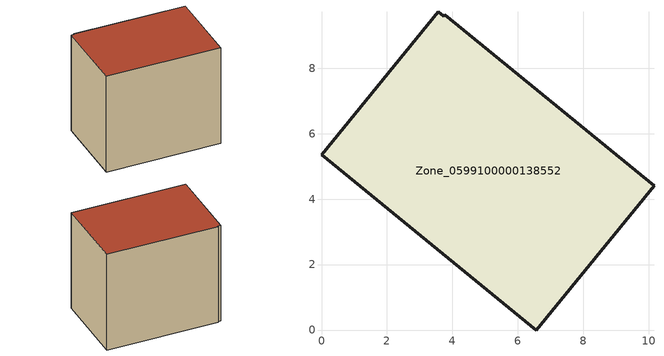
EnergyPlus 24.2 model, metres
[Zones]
Zone_0599100000138552
 floor ground (C_G): 3.77,9.64 10.16,4.41 6.56,0 0,5.35 3.57,9.72 3.73,9.59 z0
 wall outside (C_F): 6.56,0 10.16,4.41 3.77,9.64 3.73,9.59 3.57,9.72 0,5.35 6.56,0 z0:7.68
 roof outside (C_R): 10.16,4.41 3.77,9.64 3.73,9.59 3.57,9.72 0,5.35 6.56,0 z7.68
[BUILDING]
Pand.0599100000138552: North Axis=0; Terrain=City; Loads Convergence Tolerance Value=0.04; Temperature Convergence Tolerance Value=0.4; Solar Distribution=FullExterior; Maximum Number of Warmup Days=25; Minimum Number of Warmup Days=1
[Site:Location]
Rotterdam.The.Hague.AP_ZH_NLD Design_Conditions: Latitude=51.96; Longitude=4.45; Time Zone=1; Elevation=-4.5
[SITE:GROUNDTEMPERATURE:BUILDINGSURFACE]
18, 18, 18, 18, 18, 18, 18, 18, 18, 18, 18, 18
[MATERIAL] Thermal Absorptance=0.9; Solar Absorptance=0.7; Visible Absorptance=0.7
Name | Roughness | Thickness | Conductivity | Density | Specific Heat
G.TI.1946-1964 | MediumSmooth | 0.15 | 1 | 540 | 1210
F.TI.1946-1964 | Rough | 0.3 | 0.857143 | 1920 | 840
R.TI.1946-1964 | MediumRough | 0.2 | 0.277778 | 1500 | 1000
[CONSTRUCTION]
C_G: G.TI.1946-1964
C_F: F.TI.1946-1964
C_R: R.TI.1946-1964
[ZONE]
Zone_0599100000138552: Type=1; Multiplier=1; Ceiling Height=Autocalculate; Volume=Autocalculate; Floor Area=autocalculate; Part of Total Floor Area=Yes
[ZONEINFILTRATION:DESIGNFLOWRATE]
Infil_Zone_0599100000138552: Zone or ZoneList or Space or SpaceList=Zone_0599100000138552; Schedule=AlwaysOn; Design Flow Rate Calculation Method=Flow/Area; Flow Rate per Floor Area=0.003; Constant Term Coefficient=1; Temperature Term Coefficient=0; Velocity Term Coefficient=0; Velocity Squared Term Coefficient=0
[HVACTEMPLATE:ZONE:IDEALLOADSAIRSYSTEM]
Zone_0599100000138552: Maximum Heating Supply Air Temperature=50; Minimum Cooling Supply Air Temperature=13; Maximum Heating Supply Air Humidity Ratio=0.0156; Minimum Cooling Supply Air Humidity Ratio=0.0077; Heating Limit=NoLimit; Cooling Limit=NoLimit; Dehumidification Control Type=ConstantSensibleHeatRatio; Cooling Sensible Heat Ratio=0.7; Dehumidification Setpoint=60; Humidification Control Type=None; Humidification Setpoint=30; Outdoor Air Method=None; Outdoor Air Flow Rate per Person=0.00944; Outdoor Air Flow Rate per Zone Floor Area=0; Outdoor Air Flow Rate per Zone=0; Demand Controlled Ventilation Type=None; Outdoor Air Economizer Type=NoEconomizer; Heat Recovery Type=None; Sensible Heat Recovery Effectiveness=0.7; Latent Heat Recovery Effectiveness=0.65
[ZONECONTROL:THERMOSTAT]
ThermostatControl_Zone_0599100000138552: Zone or ZoneList=Zone_0599100000138552; Control Type Schedule=DualSetpointControlType; Control 1=Thermostat_Zone_0599100000138552; Temperature Difference Between Cutout And Setpoint=0
[THERMOSTATSETPOINT:DUALSETPOINT]
Thermostat_Zone_0599100000138552: Heating Setpoint Temperature Schedule=HeatingSetpoint_Zone_0599100000138552; Cooling Setpoint Temperature Schedule=CoolingSetpoint_Zone_0599100000138552
[SCHEDULE:COMPACT]
HeatingSetpoint_Zone_0599100000138552: Through: 12/31, For: AllDays, Until: 24:00, 21
CoolingSetpoint_Zone_0599100000138552: Through: 12/31, For: AllDays, Until: 24:00, 24
DualSetpointControlType: Through: 12/31, For: AllDays, Until: 24:00, 4
AlwaysOn: Through: 12/31, For: AllDays, Until: 24:00, 1
